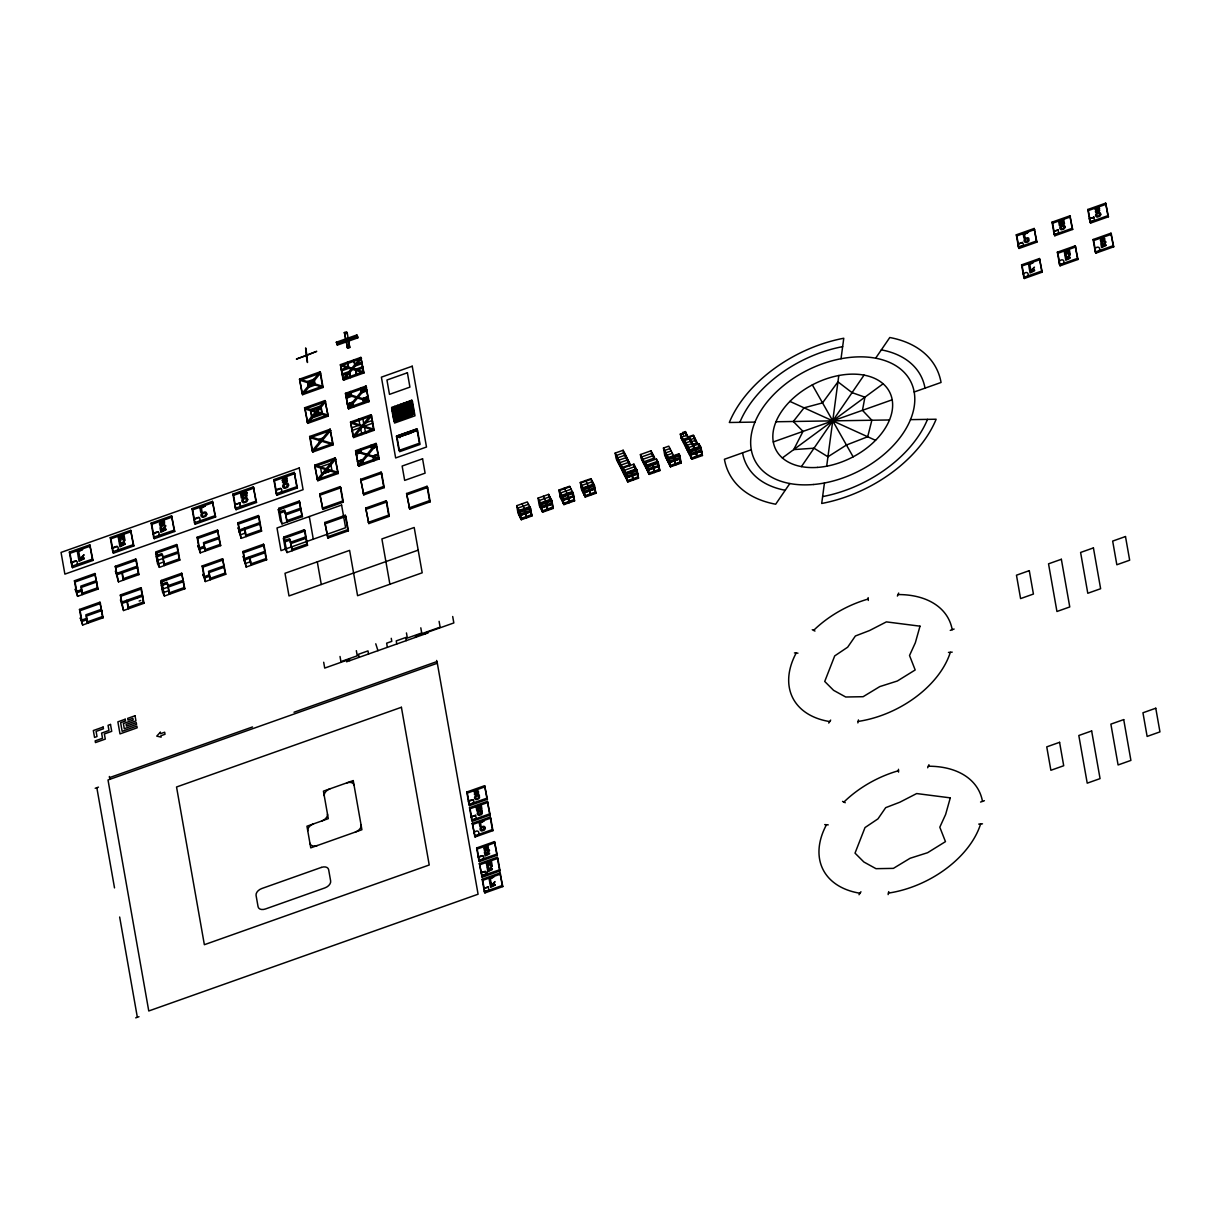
<?xml version="1.0" encoding="UTF-8"?>
<svg xmlns="http://www.w3.org/2000/svg" width="1221" height="1221" viewBox="0 0 1221 1221"><rect width="100%" height="100%" fill="white"/><g stroke="black" fill="none" stroke-linecap="round" stroke-linejoin="round"><path stroke-width="1.5" d="M824.434 482.982L821.702 503.479A116.163 75.29 -26.7 0 0 936.141 419.23L910.484 419.642M826.678 466.224L838.796 375.503M841.025 358.745L843.772 338.248A116.163 75.29 -26.7 0 0 729.319 422.497L754.975 422.084M857.844 722.908L858.439 719.947M888.14 894.596L888.735 891.62M897.374 596.077L898.671 593.055M927.67 767.765L928.952 764.728M828.738 723.061L830.677 720.085M859.019 894.734L860.958 891.757M1105.86 245.543L1101.571 247.588L1100.869 243.605L1102.029 243.193L1102.563 244.765A2.381 1.542 -26.7 0 0 1103.128 244.505L1105.951 241.804L1104.318 244.246L1105.936 244.627A2.32 1.511 -26.7 0 1 1106.012 245.009A1.603 1.038 -26.7 0 1 1105.86 245.543M789.834 483.531L775.671 504.212A116.163 75.29 -26.7 0 1 724.419 459.264L751.281 449.74M801.419 466.62L864.056 375.106M875.64 358.196L889.788 337.515A116.163 75.29 -26.7 0 1 941.055 382.463L914.178 391.987M306.242 355.586L316.727 351.327L296.382 359.081L306.242 355.586L307.463 362.5L306.959 355.326M311.569 416.712L325.03 400.58L328.159 416.102L307.723 423.351L304.594 407.814L325.03 400.58L328.159 416.102L305.189 409.02L304.594 407.814L321.795 413.095L311.569 416.712L307.112 422.161L327.564 414.911L321.81 413.141L311.599 416.758L310.302 409.539L320.558 405.967L321.81 413.141M363.827 464.407L362.591 459.63L358.119 465.018L358.715 466.208L379.166 458.959L376.037 443.437L355.586 450.686L358.119 465.018L378.556 457.768L376.037 443.437L362.622 459.676L357.509 461.477L358.089 462.622M163.797 523.351L161.203 525.32L164.713 523.977A2.015 1.313 -26.7 0 1 163.935 525.335L163.034 525.869A4.533 2.946 -26.7 0 1 162.118 526.22L160.928 526.373A1.908 1.236 -26.7 0 1 160.317 526.22A1.679 1.084 -26.7 0 1 159.951 525.824A2.015 1.313 -26.7 0 1 159.905 525.381A1.801 1.175 -26.7 0 1 160.119 524.801L163.202 522.252L160.806 522.847A2.198 1.419 -26.7 0 0 160.607 523.488L159.325 523.855L161.431 521.459A5.357 3.48 -26.7 0 1 162.332 521.153M782.356 457.951L883.119 383.776M1028.051 241.666L1025.884 242.414A2.854 1.847 -26.7 0 1 1025.136 242.292L1024.236 241.392A6.38 4.136 -26.7 0 1 1024.098 240.735L1024.221 239.85A2.778 1.801 -26.7 0 1 1024.556 239.224A2.35 1.526 -26.7 0 1 1025.533 238.385L1027.136 237.82A2.274 1.465 -26.7 0 1 1028.051 237.851A2.732 1.77 -26.7 0 1 1028.754 238.248L1029.044 240.552A2.579 1.664 -26.7 0 1 1027.99 241.727M481.288 810.713A2.274 1.465 -26.7 0 0 480.372 810.683L478.769 811.248A2.35 1.526 -26.7 0 0 477.793 812.087A2.778 1.801 -26.7 0 0 477.457 812.713L477.335 813.598A6.349 4.121 -26.7 0 0 477.472 814.254L478.373 815.155A2.854 1.847 -26.7 0 0 479.136 815.277L481.288 814.529M344.398 332.57L346.581 331.791L347.268 333.15L349.786 347.497L347.619 348.26L344.398 332.57L347.619 348.26M345.085 333.928L347.268 333.15M336.401 342.216L356.837 334.966L357.524 336.324L357.799 337.851L337.347 345.1L336.401 342.216L337.347 345.1M345.665 339.728L347.848 338.965L349.786 347.497M336.675 343.742L357.524 336.324M346.352 341.102L348.519 340.323M346.932 346.901L349.099 346.138M308.196 386.019L314.606 383.791L313.797 379.273L307.402 381.532L308.211 386.065M362.515 366.819L355.464 369.261L356.364 374.237M361.416 391.422L366.544 389.667L367.139 390.857L362.042 392.674L360.775 387.835L361.431 391.468M347.344 404.029L352.457 402.228L353.708 407.051L353.083 403.464L347.97 405.265L347.344 404.029L352.487 402.274M367.78 396.779L362.683 398.595L363.934 403.418L363.309 399.832L368.406 398.031L367.78 396.779L362.698 398.641M319.459 442.063L323.306 440.75L332.616 443.589L333.226 444.78L312.774 452.029L312.179 450.839L309.646 436.492L330.097 429.243L333.226 444.78L310.241 437.683L309.646 436.492L323.306 440.75L322.817 438.018L318.986 439.377L319.475 442.109M71.917 566.422L69.383 552.09L89.82 544.841L92.979 560.424L72.527 567.673L71.81 566.239L92.353 559.172L89.82 544.841M112.79 551.938L110.272 537.591L130.708 530.341L133.867 545.924L113.416 553.174L112.698 551.739L133.242 544.688L130.708 530.341M153.678 537.438L151.145 523.107L171.596 515.857L174.74 531.44L154.304 538.675L153.587 537.255L174.115 530.189L171.596 515.857M194.566 522.939L192.033 508.608L212.469 501.358L215.629 516.941L195.192 524.191L194.46 522.756L215.003 515.705L212.469 501.358M235.439 508.455L232.921 494.108L253.358 486.874L256.517 502.442L236.065 509.691L234.722 504.67L239.835 502.869L240.552 506.639L239.835 502.869M276.328 493.956L273.794 479.624L294.246 472.374L297.39 487.957L276.953 495.192L276.236 493.772L296.764 486.706L294.246 472.374M72.527 567.673L70.009 553.327L90.446 546.077M113.416 553.174L110.882 538.827L131.334 531.593M154.304 538.675L151.77 524.343L172.207 517.094M195.192 524.191L192.659 509.844L213.095 502.594M236.065 509.691L233.547 495.36L253.983 488.11M276.953 495.192L274.42 480.86L294.872 473.611M241.56 494.826L247.375 492.765M76.297 560.836C63.11 567.2 80.098 555.723 76.923 564.423M117.17 546.352C103.999 552.716 120.986 541.239 117.811 549.923M158.058 531.852C144.872 538.217 161.859 526.739 158.699 535.439M198.947 517.353C185.76 523.733 202.747 512.24 199.572 520.94M280.708 488.369C267.536 494.734 284.524 483.257 281.349 491.956M239.927 503.052L234.722 504.67M321.718 474.114L331.929 470.497L330.677 463.324L320.451 466.941L321.734 474.16L331.959 470.543M357.494 461.431L362.591 459.63M373.473 459.63L372.817 455.998L378.556 457.768L379.166 458.959L356.196 451.877L376.633 444.627L358.715 466.208L355.586 450.686L372.848 456.044L377.93 454.181L378.525 455.387M372.848 456.044L377.961 454.243M235.348 508.257L255.891 501.205L253.358 486.874M1018.512 247.359L1016.299 234.814L1034.172 228.48L1036.934 242.109L1019.062 248.443C1016.65 245.024 1026.785 247.512 1022.343 242.475L1017.871 244.063L1018.512 247.359L1036.385 241.025L1034.172 228.48M1069.932 215.812L1072.145 228.342L1054.257 234.691L1052.044 222.146L1069.932 215.812L1072.679 229.441L1054.807 235.775L1053.631 231.38L1058.18 229.96L1053.631 231.38M1105.677 203.144L1107.89 215.674L1090.017 222.008L1087.804 209.478L1105.677 203.144L1108.439 216.758L1090.551 223.092L1089.376 218.712L1093.924 217.292L1089.376 218.712M1019.062 248.443L1016.849 235.912L1034.721 229.563M1054.807 235.775L1052.594 223.229L1070.466 216.895M1090.551 223.092L1088.354 210.561L1106.226 204.228M1017.963 244.231L1022.343 242.475M81.441 589.712L76.343 591.513L74.435 580.769L94.887 573.519L98.031 589.102L77.595 596.336L75.168 589.178L76.969 592.765L82.066 590.949M115.323 566.269L135.76 559.02L136.386 560.271L138.919 574.603L118.483 581.852L115.415 571.107L117.216 574.679L137.652 567.429L137.027 566.193L116.59 573.443L115.323 566.269L118.483 581.852M156.212 551.77L176.648 544.535L177.274 545.772L179.808 560.103L159.356 567.353L157.555 563.781L155.662 553.021L157.463 556.608L162.576 554.792L164.469 565.552L161.95 553.556L156.837 555.357L156.212 551.77L159.356 567.353M204.105 546.23L198.992 548.031L197.085 537.286L217.536 530.036L220.68 545.619L200.244 552.869L197.817 545.695L199.618 549.282L204.716 547.466M237.973 522.786L258.409 515.537L259.035 516.788L261.569 531.12L241.132 538.369L238.064 527.625L239.865 531.196L260.302 523.962L259.676 522.71L239.24 529.96L237.973 522.786L241.132 538.369M278.312 509.539L280.113 513.125L285.226 511.309L287.118 522.069L284.6 510.073L279.487 511.889L278.861 508.302L299.298 501.053L302.457 516.636L282.005 523.87L280.22 520.299L278.312 509.539L283.425 507.738M319.765 493.849L340.201 486.599L340.812 487.805L343.345 502.136L322.893 509.386L319.765 493.849L322.893 509.386M360.653 479.365L381.089 472.115L381.7 473.305L384.218 487.637L363.782 494.887L360.653 479.365L363.782 494.887M1054.181 234.524L1058.729 233.104L1058.088 229.807M1089.926 221.84L1094.474 220.421L1093.848 217.124M77.595 596.336L75.061 582.005L95.513 574.755M115.949 567.506L136.386 560.271M156.837 553.021L177.274 545.772M200.244 552.869L197.71 538.522L218.162 531.272M238.599 524.038L259.035 516.788M282.005 523.87L279.487 509.539L299.923 502.289M320.36 495.039L340.812 487.805M361.248 480.555L381.7 473.305M162.576 557.142L177.915 551.694L178.541 552.945L158.089 560.195L156.303 556.608M285.241 513.659L300.564 508.226L301.19 509.462L285.851 514.896M163.843 561.965L158.73 563.766L156.929 560.195M245.604 532.966L240.491 534.783L238.69 531.211M82.082 593.284L80.815 586.126L96.154 580.692L96.764 581.929L81.441 587.362L82.707 594.535L82.082 593.284L97.405 587.85L94.887 573.519M122.329 572.863L123.58 580.036L122.97 578.8L138.294 573.366L135.76 559.02M163.843 564.3L179.182 558.867L176.648 544.535M204.731 549.816L203.464 542.643L218.803 537.209L219.429 538.446L204.09 543.879L205.357 551.053L204.731 549.816L220.07 544.383L217.536 530.036M244.978 529.395L246.245 536.553L245.619 535.317L260.943 529.883L258.409 515.537M286.492 520.818L301.831 515.384L299.298 501.053M322.298 508.195L342.735 500.946L340.201 486.599M363.186 493.696L383.623 486.446L381.089 472.115M1039.483 258.531L1041.696 271.062L1023.808 277.396L1021.595 264.865L1039.483 258.531L1042.23 272.146L1024.358 278.48L1023.732 277.228C1030.875 278.296 1028.448 268.62 1023.259 274.267M1075.228 245.848L1077.441 258.394L1059.569 264.728L1057.355 252.182L1075.228 245.848L1077.99 259.478L1060.103 265.812L1058.928 261.431C1064.62 256.12 1066.33 265.674 1059.477 264.56M1110.973 233.18L1113.186 245.711L1095.313 252.06L1093.1 239.514L1110.973 233.18L1113.735 246.795L1095.863 253.144L1094.672 248.748C1100.38 243.437 1102.075 253.006 1095.222 251.892M1024.358 278.48L1022.145 265.949L1040.017 259.615M1060.103 265.812L1057.89 253.281L1075.777 246.932M1095.863 253.144L1093.65 240.598L1111.522 234.264M86.508 618.391L81.395 620.192L79.502 609.447L99.939 602.197L103.098 617.78L82.646 625.015L80.22 617.857L82.021 621.443L87.134 619.627M120.391 594.948L140.827 587.698L141.453 588.949L143.971 603.281L123.535 610.531L120.467 599.786L122.268 603.357L142.72 596.107L142.094 594.871L121.642 602.121L120.391 594.948L123.535 610.531M160.729 581.7L162.53 585.286L167.628 583.47L169.536 594.23L167.002 582.234L161.905 584.035L161.264 580.448L181.715 573.214L184.859 588.781L164.423 596.031L162.622 592.46L160.729 581.7L165.827 579.883M209.157 574.908L204.044 576.709L202.152 565.964L222.588 558.714L225.748 574.297L205.311 581.547L202.869 574.374L204.67 577.96L209.783 576.144M243.04 551.465L263.477 544.215L264.102 545.466L266.636 559.798L246.184 567.048L243.116 556.303L244.917 559.874L265.369 552.625L264.743 551.388L244.292 558.638L243.04 551.465L246.184 567.048M283.913 536.981L304.365 529.731L304.991 530.967L307.509 545.314L287.072 552.548L285.271 548.977L283.379 538.217L285.18 541.803L290.277 539.987L292.185 550.747L289.667 538.751L284.554 540.552L283.913 536.981L287.072 552.548M324.832 522.527L345.268 515.277L345.864 516.468L348.397 530.814L327.961 538.064L324.832 522.527L327.961 538.064M365.705 508.043L386.157 500.793L386.752 501.984L389.285 516.315L368.834 523.565L365.705 508.043L368.834 523.565M406.593 493.543L427.029 486.294L427.64 487.484L430.158 501.831L409.722 509.081L406.593 493.543L409.722 509.081M82.646 625.015L80.128 610.683L100.565 603.433M121.001 596.184L141.453 588.949M164.423 596.031L161.889 581.7L182.326 574.45M205.311 581.547L202.778 567.2L223.214 559.951M243.666 552.716L264.102 545.466M284.539 538.217L304.991 530.967M325.427 523.717L345.864 516.468M366.315 509.233L386.752 501.984M407.188 494.734L427.64 487.484M167.643 585.805L182.967 580.372L183.593 581.623L163.156 588.858L161.355 585.286M290.293 542.338L305.632 536.904L306.242 538.14L290.919 543.574M136.981 597.863L137.942 597.527M301.77 539.438L303.083 538.98M139.118 601.037L140.72 600.473M168.895 590.643L163.782 592.444L161.981 588.873M250.671 561.645L245.558 563.461L243.757 559.89M87.134 621.962L85.882 614.804L101.206 609.371L101.831 610.607L86.493 616.04L87.759 623.214L87.134 621.962L102.472 616.529L99.939 602.197M127.381 601.541L128.648 608.714L128.022 607.478L143.361 602.045L140.827 587.698M168.91 592.979L184.234 587.545L181.715 573.214M209.783 578.495L208.532 571.321L223.855 565.888L224.481 567.124L209.157 572.557L210.409 579.731L209.783 578.495L225.122 573.046L222.588 558.714M250.03 558.073L251.297 565.231L250.671 563.995L266.01 558.562L263.477 544.215M291.56 549.496L306.883 544.062L304.365 529.731M327.35 536.874L347.802 529.624L345.268 515.277M368.238 522.374L388.675 515.125L386.157 500.793M409.127 507.875L429.563 500.641L427.029 486.294M624.557 475.396L623.244 467.918L633.897 464.148L637.194 470.711L638.507 478.174L627.853 481.959L616.162 458.684L615.17 453.083L623.153 450.259L630.357 464.575L622.374 467.399L623.351 473.015M683.027 434.401L682.692 432.539L685.363 431.593L689.56 439.942L694.886 438.064L695.543 441.788M681.287 438.415L680.326 434.081L685.653 432.188L686.309 435.928M680.631 434.676L685.958 432.783M687.164 435.18L681.822 437.057L682.493 440.796M688.064 436.965L693.391 435.073L698.488 445.222M659.523 470.024L648.87 473.809L647.542 466.33L658.211 462.561L659.828 470.619L649.175 474.404L641.071 458.302L640.415 454.563L651.068 450.778L654.67 457.936L644.001 461.721L644.673 465.46M685.134 443.62L684.477 439.881L689.804 438.003L694.902 448.138M669.581 465.064L668.253 457.585L678.922 453.8L679.822 455.601L681.135 463.064L670.482 466.849L664.773 455.509L663.461 448.046L668.787 446.153L673.595 455.692M669.993 448.534L664.667 450.427L665.979 457.906M690.46 441.743L696.092 440.445M559.004 489.987L569.658 486.217L573.26 493.376L574.587 500.839L563.919 504.624L560.332 497.466L559.004 489.987L562.606 497.145L563.919 504.624M585.241 497.069L581.639 489.911L580.311 482.432L590.979 478.663L594.566 485.821L583.913 489.59L585.241 497.069L595.894 493.284L594.276 485.225L583.623 488.995L584.935 496.474L595.589 492.689M521.306 519.734L518.009 513.171L516.681 505.692L527.335 501.923L530.647 508.485L519.993 512.255L521.306 519.734L531.959 515.949L530.341 507.875L519.688 511.66L521.001 519.139L531.654 515.354M538.003 498.137L548.656 494.368L551.953 500.931L553.266 508.394L542.612 512.179L539.316 505.616L538.003 498.137L541.3 504.7L542.612 512.179M569.963 486.813L559.31 490.583L560.622 498.061M671.184 450.915L665.857 452.808L667.185 460.286M697.283 442.826L691.956 444.719L691.3 440.979L685.973 442.872L687.286 450.351M528.54 504.304L517.887 508.073L519.2 515.552M571.169 489.194L560.5 492.963L561.828 500.442M647.069 470.222L645.756 462.759L656.41 458.974L658.501 463.156L647.847 466.926L649.175 474.404M672.389 453.312L667.063 455.204L668.375 462.667M680.982 437.82L691.788 459.294L702.441 455.509L701.129 448.046L699.023 443.864L688.369 447.649L689.682 455.112M572.359 491.575L561.706 495.36L563.324 503.434L573.977 499.648L572.664 492.17L562.011 495.955M625.946 473.29L636.599 469.505L638.507 478.174M689.865 450.625L700.533 446.855L701.846 454.319L691.193 458.104L689.575 450.03L700.228 446.245L701.22 451.862M540.995 504.105L551.648 500.32M668.864 458.775L679.517 455.006M541.3 504.7L551.953 500.931M562.606 497.145L573.26 493.376M627.853 481.959L626.541 474.481L637.194 470.711M670.482 466.849L669.154 459.371L679.822 455.601M691.788 459.294L690.476 451.816L701.129 448.046M418.193 550.137L288.995 595.94L284.997 573.29L349.603 550.381L357.585 595.695L422.191 572.802L414.194 527.487L381.898 538.934L389.896 584.249M573.321 495.909L562.362 499.099M658.562 465.689L647.603 468.879M542.017 510.989L552.67 507.203M595.299 492.094L584.63 495.879L583.317 488.4L593.971 484.615L595.894 493.284M637.911 476.984L627.258 480.769L625.64 472.695L636.294 468.91L637.606 476.388M669.871 465.659L680.54 461.874L681.135 463.064M773.275 441.941L892.2 399.786M346.55 661.797L428.205 632.86M109.554 777.624L252.518 726.953M294.017 712.24L436.859 661.599M95.207 788.278L98.474 787.133M468.986 804.547L466.773 792.017L484.645 785.683L487.408 799.297L469.536 805.631L468.91 804.38L486.858 798.213L484.645 785.683M469.536 805.631L467.322 793.101L485.195 786.767M472.817 799.663C461.294 805.234 476.144 795.192 473.366 802.792M950.259 630.387L954.12 629.029M487.408 801.342L489.621 813.888L471.749 820.222L469.536 807.692L487.408 801.342L490.17 814.972L472.298 821.306L471.672 820.054L476.221 818.635L475.58 815.338L471.108 816.925L475.58 815.338M472.298 821.306L470.085 808.775L487.957 802.426M472.298 823.351L490.186 817.017L490.72 818.101L492.933 830.646L475.061 836.98L472.298 823.351L475.061 836.98M472.848 824.434L490.72 818.101M490.186 817.017L492.384 829.563L474.511 835.897C481.547 836.675 479.151 827.136 473.962 832.753M478.861 860.484L476.648 847.954L494.52 841.605L497.283 855.234L479.395 861.568L478.769 860.317L496.733 854.151L494.52 841.605M479.395 861.568L477.182 849.038L495.07 842.704M482.692 855.6C471.153 861.171 486.019 851.129 483.241 858.729M479.41 863.613L497.283 857.279L497.832 858.363L500.045 870.909L482.173 877.243L479.41 863.613L482.173 877.243M479.96 864.712L497.832 858.363M485.454 871.275C470.589 875.289 498.58 868.116 481.532 875.991L499.496 869.825L497.283 857.279M500.045 872.954L502.258 885.5L484.386 891.834L482.173 879.288L500.045 872.954L502.808 886.583L484.935 892.917L484.294 891.666L488.858 890.246L488.217 886.95L483.745 888.522L488.217 886.95M484.935 892.917L482.722 880.372L500.595 874.038M135.714 1017.856L138.98 1016.711M980.555 802.06L984.401 800.701M1097.893 207.707L1098.045 207.677A1.832 1.19 -26.7 0 1 1099.144 207.829L1099.48 208.211A2.411 1.557 -26.7 0 1 1099.541 208.562L1099.526 208.73A1.648 1.068 -26.7 0 1 1099.419 209.066L1099.312 209.234A1.679 1.099 -26.7 0 1 1098.854 209.691L1096.58 211.416L1099.648 210.241A1.755 1.145 -26.7 0 1 1098.976 211.431L1098.198 211.905A3.968 2.579 -26.7 0 1 1097.389 212.195L1096.351 212.347M285.348 477.594L285.516 477.564A2.106 1.358 -26.7 0 1 286.767 477.732A1.679 1.084 -26.7 0 1 287.164 478.174L287.21 478.769A1.877 1.221 -26.7 0 1 287.088 479.166L286.966 479.349A1.923 1.252 -26.7 0 1 286.447 479.868L283.852 481.837L287.362 480.494A2.015 1.313 -26.7 0 1 286.584 481.852L285.683 482.402A4.533 2.946 -26.7 0 1 284.768 482.738L283.577 482.89A1.908 1.236 -26.7 0 1 282.967 482.738A1.679 1.084 -26.7 0 1 282.6 482.341A2.015 1.313 -26.7 0 1 282.555 481.898A1.801 1.175 -26.7 0 1 282.768 481.318L285.882 478.83L283.455 479.38A2.198 1.419 -26.7 0 0 283.257 480.006L281.99 480.372L284.081 477.976A5.357 3.48 -26.7 0 1 284.981 477.67M162.683 521.077L162.851 521.046A2.106 1.358 -26.7 0 1 164.118 521.214A1.679 1.084 -26.7 0 1 164.499 521.642L164.56 522.252A1.877 1.221 -26.7 0 1 163.782 523.397M948.458 652.441L952.212 652.136M978.738 824.114L982.493 823.824M775.961 421.764L889.499 419.963M1101.647 242.384L1102.7 242.246A3.968 2.579 -26.7 0 0 1103.494 241.941L1104.257 241.483A1.786 1.16 -26.7 0 0 1104.959 240.278L1101.937 241.514L1104.15 239.728A1.679 1.084 -26.7 0 0 1104.608 239.285L1104.715 239.118A1.648 1.068 -26.7 0 0 1104.837 238.782L1103.341 237.713A3.388 2.198 -26.7 0 0 1102.868 237.82A4.686 3.037 -26.7 0 0 1102.09 238.08L1100.258 240.171L1101.357 239.85A1.923 1.252 -26.7 0 1 1101.54 239.301L1103.662 238.828L1101.037 240.873A1.572 1.023 -26.7 0 0 1100.747 241.514M485.195 850.808L486.233 850.671A3.968 2.579 -26.7 0 0 487.042 850.381L487.805 849.923A1.786 1.16 -26.7 0 0 488.507 848.717L485.424 849.892L487.698 848.168A1.679 1.099 -26.7 0 0 488.156 847.71L488.263 847.542A1.648 1.068 -26.7 0 0 488.369 847.206L488.064 846.351A1.832 1.19 -26.7 0 0 486.874 846.153A3.388 2.198 -26.7 0 0 486.416 846.245A4.686 3.037 -26.7 0 0 485.637 846.504L483.806 848.595L484.905 848.29A1.923 1.252 -26.7 0 1 485.088 847.725L487.21 847.267L484.584 849.312A1.603 1.038 -26.7 0 0 484.294 849.938A1.74 1.129 -26.7 0 0 484.279 850.259M794.428 652.914L797.954 653.174M824.709 824.602L828.235 824.862M415.934 429.182L416.987 429.502M414.499 429.685L417.17 430.509M413.049 430.204L417.338 431.517M411.599 430.708L414.56 431.624M410.164 431.227L413.171 432.158M408.714 431.73L411.767 432.677M407.265 432.249L410.867 433.363M405.83 432.768L409.371 433.852M404.38 433.272L407.89 434.355M402.93 433.791L406.41 434.859M401.48 434.294L404.945 435.363M400.045 434.813L403.479 435.866M398.595 435.317L402.014 436.385M397.146 435.836L400.564 436.889M396.52 436.599L399.923 437.652M398.84 449.786L399.878 450.106M789.911 401.404L875.564 440.338M812.27 629.715L814.972 631.059M842.551 801.403L845.253 802.731M1095.802 212.195L1095.496 211.859A1.755 1.145 -26.7 0 1 1095.451 211.462A1.572 1.023 -26.7 0 1 1095.649 210.974L1098.366 208.791L1096.244 209.264A1.923 1.252 -26.7 0 0 1096.076 209.814L1095.084 209.463A2.106 1.374 -26.7 0 1 1095.329 209.005L1096.794 208.043A4.701 3.053 -26.7 0 1 1097.572 207.768M1101.113 242.231L1100.838 241.972A1.74 1.129 -26.7 0 1 1100.686 241.453M479.227 795.436L479.517 797.74A2.579 1.679 -26.7 0 1 479.258 798.152A2.335 1.511 -26.7 0 1 478.525 798.855L476.358 799.602A2.854 1.847 -26.7 0 1 475.61 799.48L474.71 798.58A6.349 4.121 -26.7 0 1 474.572 797.923L474.694 797.038A2.778 1.801 -26.7 0 1 475.03 796.428A2.35 1.526 -26.7 0 1 475.992 795.573L477.609 795.008A2.274 1.465 -26.7 0 1 478.525 795.039M482.005 811.11L482.28 813.415A2.579 1.664 -26.7 0 1 481.227 814.59M812.331 384.89L853.143 456.837M1107.89 215.674L1108.439 216.758M1113.186 245.711L1113.735 246.795M1087.804 209.478L1088.354 210.561M1093.1 239.514L1093.65 240.598M1072.145 228.342L1072.679 229.441M1077.441 258.394L1077.99 259.478M1052.044 222.146L1052.594 223.229M1057.355 252.182L1057.89 253.281M1036.385 241.025L1036.934 242.109M1041.696 271.062L1042.23 272.146M1016.299 234.814L1016.849 235.912M1021.595 264.865L1022.145 265.949M700.885 449.984L690.231 453.769M694.047 438.812L693.681 435.668L683.027 439.453L683.684 443.192M701.541 453.724L702.441 455.509M685.988 434.065L685.363 431.593M682.692 432.539L683.317 434.997M684.477 439.881L690.476 451.816M680.326 434.081L689.026 451.373M675.213 463.766L675.808 464.957L673.885 456.288L675.503 464.362M663.461 448.046L669.154 459.371M668.925 461.324L679.578 457.539L680.234 461.279M659.828 470.619L657.6 461.355L646.947 465.14L648.275 472.619M653.174 465.033L652.579 463.843L654.502 472.512L652.884 464.438M645.756 462.759L647.847 466.926M640.415 454.563L646.413 466.483M636.95 472.649L626.297 476.434M623.244 467.918L626.541 474.481M615.17 453.083L623.565 469.795M594.337 487.759L583.684 491.544M585.653 480.54L588.339 485.912L589.331 491.514M589.239 487.698L588.644 486.507L590.567 495.177L588.949 487.103M580.311 482.432L583.913 489.59M573.687 499.053L574.587 500.839M564.331 488.095L567.032 493.467M551.709 502.869L541.056 506.654M552.365 506.608L553.266 508.394M543.33 496.245L545.726 501.022M547.344 509.096L547.939 510.286L546.031 501.617L547.649 509.691M530.402 510.424L519.749 514.209M531.959 515.949L529.746 506.684L519.093 510.47L520.405 517.933M522.008 503.8L524.42 508.577M525.32 510.363L524.709 509.172L526.633 517.841L525.015 509.768M516.681 505.692L519.993 512.255M357.799 337.851L356.837 334.966M362.484 366.758L363.11 368.009L356.089 370.497L356.959 375.427L356.334 374.191M429.563 500.641L430.158 501.831M372.603 421.779L372.008 420.589L363.69 423.519L362.668 417.704L363.263 418.895M373.077 424.465L372.481 423.275L364.179 426.221L365.796 433.226M377.258 448.214L376.663 447.023L371.55 448.824L370.925 445.253L371.52 446.443M359.432 420.253L358.837 419.062L359.89 424.939L351.556 427.823L352.167 429.029M361.965 434.584L360.332 427.579L352.03 430.509L352.64 431.715M373.458 459.584L374.053 460.775M383.623 486.446L384.218 487.637M361.309 450.061L360.699 448.87L361.355 452.503L356.227 454.258L356.822 455.464M388.675 515.125L389.285 516.315M342.735 500.946L343.345 502.136M486.858 798.213L487.408 799.297M347.802 529.624L348.397 530.814M489.621 813.888L490.17 814.972M492.384 829.563L492.933 830.646M466.773 792.017L467.322 793.101M496.733 854.151L497.283 855.234M469.536 807.692L470.085 808.775M499.496 869.825L500.045 870.909M502.258 885.5L502.808 886.583M296.764 486.706L297.39 487.957M476.648 847.954L477.182 849.038M301.831 515.384L302.457 516.636M482.173 879.288L482.722 880.372M306.883 544.062L307.509 545.314M273.794 479.624L274.42 480.86M278.861 508.302L279.487 509.539M255.891 501.205L256.517 502.442M260.943 529.883L261.569 531.12M266.01 558.562L266.636 559.798M232.921 494.108L233.547 495.36M215.003 515.705L215.629 516.941M220.07 544.383L220.68 545.619M225.122 573.046L225.748 574.297M192.033 508.608L192.659 509.844M197.085 537.286L197.71 538.522M202.152 565.964L202.778 567.2M174.115 530.189L174.74 531.44M179.182 558.867L179.808 560.103M184.234 587.545L184.859 588.781M151.145 523.107L151.77 524.343M161.264 580.448L161.889 581.7M133.242 544.688L133.867 545.924M138.294 573.366L138.919 574.603M143.361 602.045L143.971 603.281M110.272 537.591L110.882 538.827M92.353 559.172L92.979 560.424M97.405 587.85L98.031 589.102M102.472 616.529L103.098 617.78M69.383 552.09L70.009 553.327M74.435 580.769L75.061 582.005M79.502 609.447L80.128 610.683M699.023 443.864L699.679 447.603M695.497 449.328L696.809 456.807M693.162 447.1L692.505 443.36L687.164 445.253L688.491 452.732M690.75 442.338L690.094 438.598L684.767 440.491L686.095 447.954M684.233 441.834L684.889 445.573M656.41 458.974L657.066 462.713M654.12 459.294L653.464 455.555L642.811 459.325L643.467 463.064M652.93 456.898L652.258 453.174L641.605 456.944L642.261 460.683M651.068 450.778L651.724 454.517M645.207 464.102L645.863 467.841M635.759 470.268L635.088 466.529L624.435 470.314L625.763 477.777M633.897 464.148L634.554 467.887M631.562 471.993L632.89 479.471M629.822 465.918L629.166 462.179L621.168 465.018L622.161 470.619M628.617 463.537L627.96 459.798L619.963 462.637L620.955 468.238M627.426 461.141L626.755 457.417L618.772 460.241L619.764 465.857M626.22 458.76L625.564 455.021L617.567 457.86L618.559 463.461M625.015 456.379L624.358 452.64L616.361 455.479L617.353 461.08M623.153 450.259L623.824 453.983M594.658 489.636L593.665 484.02L583.012 487.805L584.34 495.283M593.131 485.378L592.475 481.639L581.822 485.409L583.134 492.887M591.926 482.997L591.269 479.258L580.616 483.028L581.929 490.506M567.628 494.658L568.955 502.136M552.045 504.746L551.053 499.13L540.399 502.915L541.712 510.378M550.518 500.488L549.847 496.749L539.194 500.518L540.521 507.997M548.656 494.368L549.313 498.092M452.701 616.513L453.83 622.939L424.908 633.195L425.045 633.974M439.102 621.336L440.14 627.167L415.384 635.943L415.628 637.316M436.645 660.454L437.057 662.744M420.802 627.823L421.718 632.966L405.845 638.583L406.211 640.659M406.44 632.921L407.173 637.011L396.245 640.888L396.794 643.986M347.298 339.942L347.573 341.468M346.627 338.583L346.886 340.11M391.254 638.308L391.788 641.361L386.645 643.177L387.378 647.328M377.961 650.671L375.763 643.788M368.544 654.013L367.994 650.9L357.066 654.777L356.349 650.671M306.868 354.823L305.647 347.909L306.15 355.082M359.127 657.341L358.76 655.28L340.918 661.599L340.018 656.471M349.71 660.683L349.465 659.309L324.71 668.085L323.687 662.255M309.295 516.529L313.293 539.178M317.292 561.843L321.291 584.493M244.353 528.144L245.619 535.317M249.405 556.822L250.671 563.995M121.703 571.626L122.97 578.8M126.755 600.305L128.022 607.478M109.356 776.48L109.768 778.769M96.841 787.713L114.515 887.896M119.658 917.017L137.347 1017.276M898.458 769.291L898.564 772.115M868.162 597.618L868.284 600.442M1034.508 270.345A2.32 1.511 -26.7 0 0 1034.431 269.978L1032.813 269.597L1034.446 267.14L1031.623 269.856A2.396 1.542 -26.7 0 1 1031.073 270.1L1030.524 268.528L1029.364 268.941L1030.066 272.939L1034.355 270.894A1.603 1.038 -26.7 0 0 1034.508 270.36M928.311 766.239A87.347 56.609 -26.7 0 1 982.478 801.388M980.616 823.977A87.347 56.609 -26.7 0 1 888.43 893.1M859.996 893.238A87.347 56.609 -26.7 0 1 826.48 824.724M843.909 802.06A87.347 56.609 -26.7 0 1 898.503 770.71M898.03 594.566A87.347 56.609 -26.7 0 1 952.197 629.7M950.335 652.289A87.347 56.609 -26.7 0 1 858.149 721.428M829.7 721.565A87.347 56.609 -26.7 0 1 796.184 653.052M813.613 630.387A87.347 56.609 -26.7 0 1 868.223 599.023M785.225 490.262A96.718 62.683 -26.7 0 1 742.551 452.838M739.85 422.329A104.334 67.628 -26.7 0 1 842.643 346.657M881.333 349.862A98.962 64.133 -26.7 0 1 925.014 388.156M927.502 419.368A106.456 68.987 -26.7 0 1 822.618 496.581M361.095 825.152A7.021 4.548 -26.7 0 1 355.372 832.05M317.307 845.543A7.021 4.548 -26.7 0 1 309.951 843.268M307.753 830.814A7.021 4.548 -26.7 0 1 313.492 823.9M327.487 814.071A7.021 4.548 -26.7 0 1 321.764 820.97M324.252 795.741A7.021 4.548 -26.7 0 1 329.991 788.827M346.703 782.905A7.021 4.548 -26.7 0 1 354.044 785.179M481.501 810.637A2.778 1.801 -26.7 0 1 482.219 811.034M478.739 794.963A2.778 1.801 -26.7 0 1 479.456 795.359M475.534 793.818L478.632 792.78A1.786 1.16 -26.7 0 1 477.945 793.971L477.167 794.444A3.968 2.579 -26.7 0 1 476.373 794.734L475.32 794.871A1.694 1.099 -26.7 0 1 474.786 794.734L474.511 794.459A1.77 1.145 -26.7 0 1 474.435 794.001A1.572 1.023 -26.7 0 1 474.618 793.497L477.335 791.33L475.274 791.712A1.923 1.252 -26.7 0 0 475.045 792.353L474.053 791.986A2.106 1.374 -26.7 0 1 474.313 791.544L475.763 790.582A4.701 3.053 -26.7 0 1 476.556 790.308A3.388 2.198 -26.7 0 1 477.014 790.216L478.51 791.269A1.648 1.068 -26.7 0 1 478.403 791.605L478.281 791.773A1.679 1.099 -26.7 0 1 477.838 792.231L475.534 793.818M205.601 514.438L205.464 515.094A1.694 1.099 -26.7 0 1 203.983 516.269A1.648 1.068 -26.7 0 1 202.655 516.101L202.274 514.331L203.434 513.141A1.679 1.084 -26.7 0 1 205.143 513.171L205.601 514.438M246.474 499.938L246.352 500.61A1.664 1.084 -26.7 0 1 243.559 501.602L243.116 500.015L244.322 498.641A1.679 1.084 -26.7 0 1 246.031 498.687L246.474 499.938M287.362 485.454L287.24 486.111A1.664 1.084 -26.7 0 1 284.447 487.103L284.005 485.515L285.21 484.157A1.679 1.084 -26.7 0 1 286.904 484.188L287.362 485.454M478.632 797.115C478.25 800.503 473.565 797.588 476.755 795.97A1.587 1.023 -26.7 0 1 477.213 795.833L478.525 796.474A4.686 3.037 -26.7 0 1 478.632 796.947L478.632 797.115M481.395 812.789C478.937 817.917 477.182 809.325 481.288 812.133A4.67 3.037 -26.7 0 1 481.395 812.621L481.395 812.789M484.157 828.448C481.669 833.638 479.99 824.969 484.05 827.807A4.686 3.037 -26.7 0 1 484.157 828.296L484.157 828.448M1028.158 239.927C1025.625 245.116 1023.992 236.431 1028.051 239.27A4.686 3.037 -26.7 0 1 1028.158 239.759L1028.158 239.927M1063.903 227.243C1061.476 232.387 1059.66 223.794 1063.796 226.602A4.686 3.037 -26.7 0 1 1063.903 227.091L1063.903 227.243M1099.663 214.575C1099.251 218.025 1094.596 215.033 1097.771 213.446A1.587 1.023 -26.7 0 1 1098.244 213.293L1099.541 213.934A4.686 3.037 -26.7 0 1 1099.648 214.408L1099.663 214.575M206.837 514.133L206.135 515.857A2.64 1.709 -26.7 0 1 205.464 516.437L202.991 517.292A3.266 2.121 -26.7 0 1 202.137 517.155L201.099 516.117A7.265 4.716 -26.7 0 1 200.946 515.369L201.083 514.362A3.175 2.06 -26.7 0 1 201.465 513.644A2.671 1.725 -26.7 0 1 202.32 512.851L204.426 512.026A2.595 1.679 -26.7 0 1 205.464 512.072A3.129 2.03 -26.7 0 1 206.273 512.515L206.837 514.133M247.726 499.648L247.024 501.358A2.64 1.709 -26.7 0 1 246.352 501.938L243.879 502.793A3.266 2.121 -26.7 0 1 243.01 502.655L241.987 501.633A7.265 4.716 -26.7 0 1 241.834 500.869L241.972 499.862A3.175 2.06 -26.7 0 1 242.353 499.16A2.671 1.725 -26.7 0 1 243.208 498.351L245.299 497.542A2.595 1.679 -26.7 0 1 246.352 497.588A3.129 2.03 -26.7 0 1 247.161 498.031L247.726 499.648M288.614 485.149L287.897 486.874A2.64 1.709 -26.7 0 1 287.24 487.454L284.768 488.308A3.266 2.121 -26.7 0 1 283.898 488.156L282.875 487.133A7.265 4.716 -26.7 0 1 282.707 486.385L282.845 485.378A3.175 2.06 -26.7 0 1 283.241 484.661A2.671 1.725 -26.7 0 1 284.081 483.867L286.187 483.043A2.595 1.679 -26.7 0 1 287.24 483.089A3.129 2.03 -26.7 0 1 288.049 483.531L288.614 485.149M485.256 828.189L485.042 829.09A2.579 1.664 -26.7 0 1 483.989 830.265L481.898 830.952A2.854 1.847 -26.7 0 1 481.135 830.829L480.235 829.929A6.364 4.121 -26.7 0 1 480.097 829.273L480.219 828.387A2.778 1.801 -26.7 0 1 480.555 827.762A2.35 1.526 -26.7 0 1 481.532 826.922L483.134 826.358A2.274 1.465 -26.7 0 1 484.05 826.388A2.732 1.77 -26.7 0 1 484.768 826.785L485.256 828.189M1065.002 226.984L1064.788 227.884A2.579 1.679 -26.7 0 1 1064.544 228.296A2.335 1.511 -26.7 0 1 1063.796 228.999L1061.766 229.731A2.854 1.847 -26.7 0 1 1060.881 229.624L1059.981 228.724A6.334 4.106 -26.7 0 1 1059.843 228.052L1059.965 227.182A2.778 1.801 -26.7 0 1 1060.301 226.557A2.35 1.526 -26.7 0 1 1061.278 225.717L1062.88 225.137A2.274 1.48 -26.7 0 1 1063.796 225.183A2.732 1.77 -26.7 0 1 1064.514 225.564L1065.002 226.984M1100.747 214.316L1100.533 215.201A2.579 1.679 -26.7 0 1 1100.289 215.613A2.32 1.511 -26.7 0 1 1099.556 216.315L1097.389 217.063A2.854 1.847 -26.7 0 1 1096.626 216.941L1095.725 216.041A6.334 4.106 -26.7 0 1 1095.588 215.384L1095.71 214.499A2.778 1.801 -26.7 0 1 1096.061 213.889A2.35 1.526 -26.7 0 1 1097.023 213.034L1098.625 212.469A2.274 1.465 -26.7 0 1 1099.556 212.5A2.732 1.77 -26.7 0 1 1100.258 212.897L1100.747 214.316M82.799 558.699L80.265 560.088L80.052 558.913L82.799 558.699M123.672 544.2L121.138 545.589L120.94 544.429L123.672 544.2M164.56 529.7L162.027 531.089L161.828 529.929L164.56 529.7M488.369 853.723L486.156 854.944L485.973 853.922L488.369 853.723M491.132 869.398L488.919 870.604L488.736 869.596L491.132 869.398M493.895 885.072L491.681 886.278L491.498 885.271L493.895 885.072M1033.332 270.635L1031.119 271.856L1030.936 270.833L1033.332 270.635M1069.077 257.967L1066.864 259.173L1066.681 258.165L1069.077 257.967M1104.822 245.299L1102.609 246.505L1102.426 245.497L1104.822 245.299M120.558 536.019L119.979 540.003L119.322 536.462L118.193 536.874L118.986 541.376L120.772 540.735L121.367 537.255L123 539.941L124.801 539.316L124.008 534.813L122.863 535.21L123.489 538.766L121.627 535.653L120.558 536.019M242.887 492.658L242.307 496.642L241.651 493.101L240.522 493.498L241.315 498L243.101 497.374L243.696 493.895L245.329 496.581L247.13 495.94L246.337 491.437L245.192 491.849L245.818 495.39L243.956 492.277L242.887 492.658M478.266 806.409L477.762 809.889L477.182 806.806L476.19 807.157L476.877 811.095L478.449 810.53L478.968 807.493L480.402 809.844L481.959 809.279L481.272 805.341L480.28 805.707L480.83 808.806L479.197 806.089L478.266 806.409M488.415 862.255L487.912 865.735L487.332 862.637L486.34 862.988L487.026 866.925L488.598 866.376L489.117 863.323L490.552 865.674L492.109 865.124L491.422 861.187L490.43 861.538L490.979 864.636L489.346 861.919L488.415 862.255M1060.774 220.879L1060.271 224.359L1059.691 221.26L1058.699 221.612L1059.385 225.549L1060.957 225L1061.476 221.947L1062.911 224.298L1064.483 223.748L1063.781 219.811L1062.789 220.162L1063.338 223.275L1061.705 220.543L1060.774 220.879M1066.36 250.824L1065.857 254.304L1065.277 251.205L1064.285 251.557L1064.971 255.494L1066.543 254.945L1067.062 251.892L1068.497 254.243L1070.054 253.693L1069.367 249.756L1068.375 250.107L1068.924 253.205L1067.291 250.488L1066.36 250.824M864.926 397.176L862.469 410.332L871.855 420.253L867.688 436.752L846.428 445.024L827.93 456.791L814.025 448.199L793.711 449.603L803.006 431.41L793.314 421.489L804.044 407.829L822.527 402.884L837.942 381.837L852.06 392.643L864.926 397.176M920.008 626.175L915.338 642.765L909.523 655.509L915.185 669.963L897.328 681.013L879.807 686.584L863.11 696.703L845.71 697.008L833.577 690.323L824.724 681.455L834.706 655.906L847.664 647.191L855.387 635.988L869.55 630.54L886.385 621.886L920.008 626.175M950.289 797.862L945.634 814.438L939.804 827.197L945.466 841.635L927.609 852.701L910.103 858.271L893.39 868.375L875.991 868.68L863.873 861.995L855.021 853.128L865.002 827.579L877.96 818.864L885.683 807.661L899.846 802.212L916.666 793.558L950.289 797.862M84.066 558.775L79.06 561.324L78.251 556.761L79.594 556.288L80.204 558.089A2.732 1.77 -26.7 0 0 80.845 557.799L84.066 554.7L82.204 557.493L83.303 557.387A1.618 1.053 -26.7 0 1 83.944 557.738L84.066 557.936A2.656 1.725 -26.7 0 1 84.142 558.363A1.877 1.221 -26.7 0 1 84.066 558.775M124.954 544.276L119.948 546.825L119.139 542.261L120.467 541.788L121.093 543.589A2.732 1.77 -26.7 0 0 121.734 543.299L124.954 540.201L123.092 543.009L124.191 542.902A1.618 1.053 -26.7 0 1 124.832 543.238L124.939 543.437A2.656 1.725 -26.7 0 1 125.03 543.864A1.877 1.221 -26.7 0 1 124.954 544.276M165.842 529.792L160.836 532.325L160.027 527.777L161.355 527.304L161.981 529.09A2.732 1.77 -26.7 0 0 162.607 528.815L165.842 525.717L163.98 528.51L165.064 528.403A1.618 1.053 -26.7 0 1 165.72 528.754L165.827 528.952A2.656 1.725 -26.7 0 1 165.919 529.38A1.877 1.221 -26.7 0 1 165.842 529.792M492.246 869.459L487.866 871.687L487.164 867.704L488.339 867.292L488.873 868.864A2.381 1.542 -26.7 0 0 489.438 868.619L492.246 865.903L490.628 868.345L492.246 868.726A2.335 1.511 -26.7 0 1 492.322 869.108A1.74 1.129 -26.7 0 1 492.261 869.459M495.024 885.133L490.644 887.362L489.942 883.378L491.101 882.966L491.636 884.538A2.396 1.542 -26.7 0 0 492.2 884.279L495.024 881.577L493.391 884.019L495.009 884.401A2.335 1.511 -26.7 0 1 495.085 884.782A1.74 1.129 -26.7 0 1 495.024 885.133M489.484 850.228L487.851 852.67L489.484 853.067A2.335 1.511 -26.7 0 1 489.545 853.433A1.603 1.038 -26.7 0 1 489.407 853.967L485.103 856.013L484.401 852.029L485.576 851.617L486.111 853.189A2.381 1.542 -26.7 0 0 486.66 852.945L489.484 850.228M1070.191 254.472L1068.558 256.914L1070.191 257.295A2.32 1.511 -26.7 0 1 1070.268 257.677A1.603 1.038 -26.7 0 1 1070.115 258.211L1065.811 260.256L1065.109 256.273L1066.284 255.861L1066.818 257.433A2.381 1.542 -26.7 0 0 1067.368 257.188L1070.191 254.472M319.978 371.901L302.06 393.483L302.655 394.673L323.107 387.423L320.574 373.092L319.978 371.901L299.527 379.136L302.06 393.483L322.497 386.233L319.978 371.901M320.574 373.092L302.655 394.673L299.527 379.136L322.497 386.233L323.107 387.423L300.137 380.341L320.574 373.092M354.67 364.774L349.069 371.52L350.564 377.686L349.694 372.756L342.674 375.244L342.048 374.008L349.099 371.566L342.948 378.983L343.544 380.174L363.98 372.939L360.851 357.402L340.415 364.652L342.948 378.983L363.385 371.733L360.851 357.402L354.701 364.82L353.8 359.844L355.296 366.01L362.332 363.522L361.706 362.286L354.67 364.774M325.625 401.77L307.723 423.351L305.189 409.02L325.625 401.77M361.462 358.592L343.544 380.174L340.415 364.652L363.385 371.733L363.98 372.939L341.01 365.842L361.462 358.592M330.097 429.243L312.179 450.839L332.616 443.589L330.097 429.243M365.918 386.08L348 407.661L348.596 408.852L369.047 401.617L365.918 386.08L345.467 393.33L348 407.661L368.437 400.412L365.918 386.08M330.693 430.448L312.774 452.029L310.241 437.683L330.693 430.448M366.514 387.271L348.596 408.852L345.467 393.33L368.437 400.412L369.047 401.617L346.077 394.52L366.514 387.271M335.149 457.921L317.231 479.517L317.842 480.708L338.278 473.458L335.149 457.921L314.713 465.17L317.231 479.517L337.683 472.268L335.149 457.921M370.97 414.758L353.067 436.34L353.663 437.53L374.099 430.296L371.581 415.949L370.97 414.758L350.534 422.008L353.067 436.34L373.504 429.09L370.97 414.758M335.744 459.127L317.842 480.708L314.713 465.17L337.683 472.268L338.278 473.458L315.308 466.361L335.744 459.127M371.581 415.949L353.663 437.53L350.534 422.008L373.504 429.09L374.099 430.296L351.129 423.199L371.581 415.949M160.302 732.279L156.731 736.126L161.157 737.133L160.913 735.744L165.018 734.279L164.667 732.218L160.546 733.668L160.302 732.279M348.306 367.094L341.254 369.536L341.88 370.772L348.916 368.284L347.42 362.103L348.306 367.094M314.408 380.509L308.028 382.768L308.821 387.255L315.201 384.981L314.408 380.509M412.24 366.208L381.395 377.152L395.65 457.951L426.495 447.023L412.24 366.208M407.402 372.771L386.95 380.021L389.484 394.368L409.92 387.118L407.402 372.771M351.221 395.1L346.077 396.856L346.703 398.107L351.816 396.291L350.564 391.468L351.221 395.1M321.154 407.158L310.928 410.79L312.194 417.948L322.42 414.331L321.154 407.158M392.139 407.234L391.498 407.997L414.377 414.591L392.139 407.234M395.024 406.211L393.574 406.73L414.117 413.064L413.934 412.057L395.024 406.211M397.909 405.189L396.474 405.708L413.751 411.034L413.583 410.027L397.909 405.189M400.809 404.166L399.359 404.685L413.4 409.02L413.217 407.997L400.809 404.166M403.693 403.144L402.243 403.647L413.034 406.99L412.866 405.967L403.693 403.144M406.593 402.121L405.143 402.625L412.683 404.96L412.5 403.937L406.593 402.121M409.478 401.099L408.028 401.602L412.316 402.93L409.478 401.099M411.859 400.244L410.928 400.58L411.859 400.244M412.454 401.45L392.017 408.699L394.551 423.046L414.987 415.796L412.454 401.45M394.871 421.504L393.818 421.184L394.871 421.504M397.756 420.482L396.306 421.001L393.467 419.154L397.756 420.482M400.656 419.459L399.206 419.963L393.284 418.147L393.116 417.124L400.656 419.459M403.541 418.437L402.091 418.94L392.933 416.117L392.75 415.109L403.541 418.437M406.425 417.414L404.99 417.918L392.567 414.087L392.399 413.08L406.425 417.414M409.325 416.376L407.875 416.895L392.216 412.057L392.033 411.05L409.325 416.376M412.21 415.354L410.775 415.873L391.849 410.027L391.682 409.02L412.21 415.354M299.252 467.979L61.05 552.426L64.881 574.129L303.083 489.682L299.252 467.979M416.88 428.876L396.428 436.095L398.962 450.457L419.414 443.208L416.865 428.846M417.506 430.113L397.069 437.362L399.588 451.694L420.039 444.444L417.506 430.113M82.509 549.511L77.305 551.358L78.098 555.86L79.426 555.387L78.77 551.648L82.509 549.511M205.159 506.028L199.954 507.875L200.748 512.393L202.076 511.92L201.419 508.18L205.159 506.028M1027.792 232.57L1023.229 234.188L1023.931 238.126L1025.091 237.713L1024.511 234.447L1027.792 232.57M422.573 458.806L402.136 466.056L404.67 480.402L425.106 473.153L422.573 458.806M341.605 505.067L276.999 527.976L280.998 550.625L345.604 527.731L341.605 505.067M1033.088 262.607L1028.525 264.224L1029.227 268.162L1030.387 267.75L1029.822 264.484L1033.088 262.607M530.036 507.28L519.383 511.065L520.711 518.543L531.364 514.758L530.036 507.28M551.358 499.725L540.689 503.51L542.322 511.584L552.976 507.799L551.358 499.725M657.905 461.95L647.252 465.735L648.565 473.214L659.218 469.429L657.905 461.95M679.212 454.395L668.559 458.18L670.176 466.254L680.83 462.469L679.212 454.395M572.97 492.765L562.301 496.55L563.629 504.029L574.282 500.244L572.97 492.765M636.889 470.116L626.236 473.885L627.563 481.364L638.217 477.579L636.889 470.116M700.823 447.451L690.17 451.221L691.483 458.699L702.151 454.914L700.823 447.451M530.998 511.614L520.344 515.399L530.998 511.614M552.304 504.059L541.651 507.844L552.304 504.059M573.626 496.504L562.973 500.289L573.626 496.504M594.932 488.949L584.279 492.735L594.932 488.949M637.56 473.84L626.892 477.625L637.56 473.84M658.867 466.285L648.214 470.07L658.867 466.285M680.173 458.73L669.52 462.515L680.173 458.73M701.48 451.175L690.827 454.96L701.48 451.175M103.144 727.06L93.33 730.54L94.551 737.423L97.008 736.553L96.093 731.394L103.449 728.784L103.144 727.06M110.501 724.45L108.059 725.32L108.959 730.479L101.602 733.088L102.518 738.262L95.162 740.872L95.467 742.582L105.281 739.102L104.365 733.943L111.722 731.333L110.501 724.45M125.229 719.23L117.872 721.84L119.994 733.897L137.164 727.808L136.859 726.083L122.146 731.303L120.62 722.695L125.534 720.955L125.229 719.23M135.043 715.765L127.686 718.36L127.976 720.085L132.891 718.345L133.196 720.069L123.382 723.549L124.298 728.708L136.554 724.358L136.248 722.634L126.435 726.113L126.129 724.404L135.943 720.924L135.043 715.765M437.332 663.232L108.013 779.975L148.764 1010.973L478.083 894.215L437.332 663.232M401.404 707.28L176.541 786.996L204.365 944.703L429.227 864.987L401.404 707.28M353.235 780.585L323.443 791.147L328.296 818.65L306.944 826.22L310.76 847.862L361.904 829.731L353.235 780.585M1029.288 570.65L1016.467 575.198L1020.588 598.595L1033.424 594.047L1029.288 570.65M1061.354 559.279L1048.534 563.827L1056.943 611.492L1069.764 606.944L1061.354 559.279M1093.421 547.908L1080.6 552.457L1087.789 593.269L1100.625 588.72L1093.421 547.908M1125.487 536.538L1112.667 541.086L1116.833 564.758L1129.669 560.21L1125.487 536.538M321.306 867.429L261.813 888.522A7.021 4.548 -26.7 0 0 256.074 895.436L258.074 906.715A7.021 4.548 -26.7 0 0 265.415 908.989L324.908 887.896A7.021 4.548 -26.7 0 0 330.647 880.997L328.647 869.703A7.021 4.548 -26.7 0 0 321.306 867.429M483.791 821.107L479.227 822.725L479.929 826.663L481.089 826.251L480.509 822.985L483.791 821.107M493.65 877.044L489.102 878.662L489.804 882.6L490.964 882.188L490.384 878.922L493.65 877.044M1059.584 742.322L1046.748 746.87L1050.884 770.283L1063.705 765.735L1059.584 742.322M1091.65 730.952L1078.815 735.5L1087.224 783.165L1100.06 778.616L1091.65 730.952M1123.717 719.596L1110.881 724.129L1118.085 764.957L1130.905 760.408L1123.717 719.596M1155.768 708.226L1142.948 712.774L1147.13 736.431L1159.95 731.883L1155.768 708.226M695.802 449.923L695.192 448.733L697.115 457.402L695.802 449.923M631.868 472.588L631.272 471.398L633.18 480.067L631.868 472.588M567.933 495.253L567.338 494.062L569.261 502.731L567.933 495.253M813.445 484.508A87.347 56.609 -26.7 0 0 911.461 383.089A87.347 56.609 -26.7 0 0 773.29 394.994A87.347 56.609 -26.7 0 0 813.445 484.508M817.46 467.414A63.767 41.331 -26.7 0 0 890.536 394.062A63.767 41.331 -26.7 0 0 790.185 401.114A63.767 41.331 -26.7 0 0 817.46 467.414"/></g></svg>
